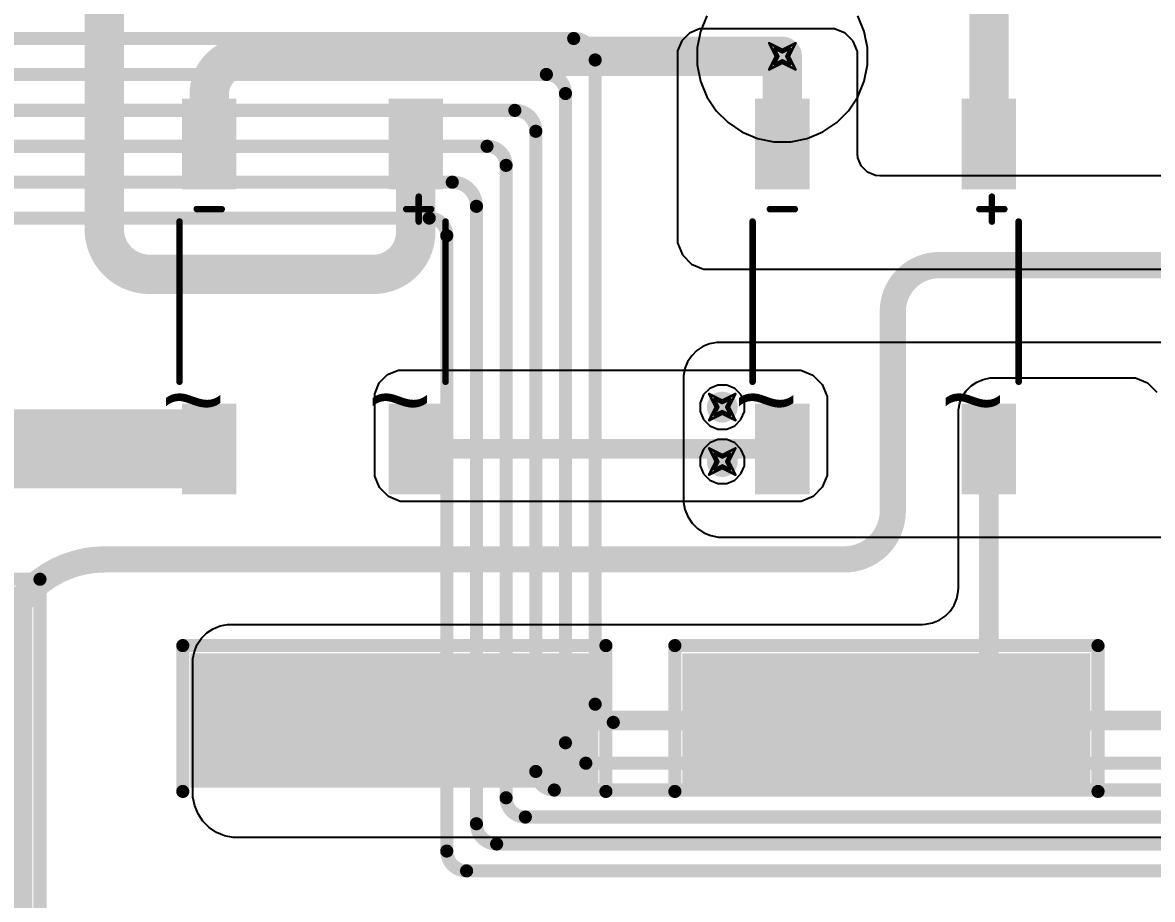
# Model space of a CAD drawing. Header units: inches. Extents: x -2 to 5376, y -4 to 5426.
# Drawn here: x 21.5 to 43.38, y 25.83 to 42.79 of the extents above; entities that cross this region are included whole.
import ezdxf

# ---------------------------------------------------------------- set-up
doc = ezdxf.new("R2010")
doc.units = ezdxf.units.IN
for name, color, linetype in [('Bottom Layer', 5, 'Continuous'), ('Drill Drawing', 1, 'Continuous'), ('Layer 1', 16, 'Continuous'), ('Layer 2', 76, 'Continuous'), ('Multi-Layer', 9, 'Continuous'), ('Top Layer', 1, 'Continuous'), ('Top Overlay', 2, 'Continuous'), ('Top Paste', 8, 'Continuous'), ('Top Solder', 216, 'Continuous'), ('Via Holes', 16, 'Continuous')]:
    doc.layers.add(name, color=color, linetype=linetype)
doc.styles.add('Arial', font='', dxfattribs={"height": 0.2})
doc.styles.get('Arial').set_extended_font_data('Arial')

# ---------------------------------------------------------------- blocks, each defined once
blk = doc.blocks.new('R___2030_58')
at = {"layer": 'Top Layer'}
for points in [[(-4.25, -3.9), (-4.25, 3.9), (-1.75, 3.9), (-1.75, -3.9)], [(1.75, -3.9), (1.75, 3.9), (4.25, 3.9), (4.25, -3.9)]]:
    blk.add_hatch(color=1, dxfattribs=at).paths.add_polyline_path(points)
at = {"layer": 'Top Paste'}
for points in [[(-4.25, -3.9), (-4.25, 3.9), (-1.75, 3.9), (-1.75, -3.9)], [(1.75, -3.9), (1.75, 3.9), (4.25, 3.9), (4.25, -3.9)]]:
    blk.add_hatch(color=8, dxfattribs=at).paths.add_polyline_path(points)
at = {"layer": 'Top Solder'}
for points in [[(-4.301, -3.951), (-4.301, 3.951), (-1.699, 3.951), (-1.699, -3.951)], [(1.699, -3.951), (1.699, 3.951), (4.301, 3.951), (4.301, -3.951)]]:
    blk.add_hatch(color=216, dxfattribs=at).paths.add_polyline_path(points)
at = {"layer": 'Top Overlay', "const_width": 0.254}
for points in [[(-4.448, 4.097), (-4.448, -4.097)], [(-4.448, 4.097), (-1.626, 4.097)], [(1.626, 4.097), (4.448, 4.097)], [(4.448, 4.097), (4.448, -4.097)], [(-4.448, -4.097), (-1.626, -4.097)], [(1.626, -4.097), (4.448, -4.097)]]:
    blk.add_lwpolyline(points, dxfattribs=at)
at = {"layer": 'Top Overlay', "const_width": 0.127}
for points in [[(-4.511, 4.097, 1), (-4.384, 4.097, 1)], [(-4.511, 4.097, 1), (-4.384, 4.097, 1)], [(-1.689, 4.097, 1), (-1.562, 4.097, 1)], [(1.562, 4.097, 1), (1.689, 4.097, 1)], [(4.384, 4.097, 1), (4.511, 4.097, 1)], [(4.384, 4.097, 1), (4.511, 4.097, 1)], [(-4.511, -4.097, 1), (-4.384, -4.097, 1)], [(-4.511, -4.097, 1), (-4.384, -4.097, 1)], [(-1.689, -4.097, 1), (-1.562, -4.097, 1)], [(1.562, -4.097, 1), (1.689, -4.097, 1)], [(4.384, -4.097, 1), (4.511, -4.097, 1)], [(4.384, -4.097, 1), (4.511, -4.097, 1)]]:
    blk.add_lwpolyline(points, format="xyb", close=True, dxfattribs=at)
blk = doc.blocks.new('R___2030_60')
at = {"layer": 'Top Layer'}
for points in [[(-4.25, -3.9), (-4.25, 3.9), (-1.75, 3.9), (-1.75, -3.9)], [(1.75, -3.9), (1.75, 3.9), (4.25, 3.9), (4.25, -3.9)]]:
    blk.add_hatch(color=1, dxfattribs=at).paths.add_polyline_path(points)
at = {"layer": 'Top Paste'}
for points in [[(-4.25, -3.9), (-4.25, 3.9), (-1.75, 3.9), (-1.75, -3.9)], [(1.75, -3.9), (1.75, 3.9), (4.25, 3.9), (4.25, -3.9)]]:
    blk.add_hatch(color=8, dxfattribs=at).paths.add_polyline_path(points)
at = {"layer": 'Top Solder'}
for points in [[(-4.301, -3.951), (-4.301, 3.951), (-1.699, 3.951), (-1.699, -3.951)], [(1.699, -3.951), (1.699, 3.951), (4.301, 3.951), (4.301, -3.951)]]:
    blk.add_hatch(color=216, dxfattribs=at).paths.add_polyline_path(points)
at = {"layer": 'Top Overlay', "const_width": 0.254}
for points in [[(-4.448, 4.097), (-4.448, -4.097)], [(-4.448, 4.097), (-1.626, 4.097)], [(1.626, 4.097), (4.448, 4.097)], [(4.448, 4.097), (4.448, -4.097)], [(-4.448, -4.097), (-1.626, -4.097)], [(1.626, -4.097), (4.448, -4.097)]]:
    blk.add_lwpolyline(points, dxfattribs=at)
at = {"layer": 'Top Overlay', "const_width": 0.127}
for points in [[(-4.511, 4.097, 1), (-4.384, 4.097, 1)], [(-4.511, 4.097, 1), (-4.384, 4.097, 1)], [(-1.689, 4.097, 1), (-1.562, 4.097, 1)], [(1.562, 4.097, 1), (1.689, 4.097, 1)], [(4.384, 4.097, 1), (4.511, 4.097, 1)], [(4.384, 4.097, 1), (4.511, 4.097, 1)], [(-4.511, -4.097, 1), (-4.384, -4.097, 1)], [(-4.511, -4.097, 1), (-4.384, -4.097, 1)], [(-1.689, -4.097, 1), (-1.562, -4.097, 1)], [(1.562, -4.097, 1), (1.689, -4.097, 1)], [(4.384, -4.097, 1), (4.511, -4.097, 1)], [(4.384, -4.097, 1), (4.511, -4.097, 1)]]:
    blk.add_lwpolyline(points, format="xyb", close=True, dxfattribs=at)
blk = doc.blocks.new('R___2030_74')
at = {"layer": 'Top Layer'}
for points in [[(-4.25, -3.9), (-4.25, 3.9), (-1.75, 3.9), (-1.75, -3.9)], [(1.75, -3.9), (1.75, 3.9), (4.25, 3.9), (4.25, -3.9)]]:
    blk.add_hatch(color=1, dxfattribs=at).paths.add_polyline_path(points)
at = {"layer": 'Top Paste'}
for points in [[(-4.25, -3.9), (-4.25, 3.9), (-1.75, 3.9), (-1.75, -3.9)], [(1.75, -3.9), (1.75, 3.9), (4.25, 3.9), (4.25, -3.9)]]:
    blk.add_hatch(color=8, dxfattribs=at).paths.add_polyline_path(points)
at = {"layer": 'Top Solder'}
for points in [[(-4.301, -3.951), (-4.301, 3.951), (-1.699, 3.951), (-1.699, -3.951)], [(1.699, -3.951), (1.699, 3.951), (4.301, 3.951), (4.301, -3.951)]]:
    blk.add_hatch(color=216, dxfattribs=at).paths.add_polyline_path(points)
at = {"layer": 'Top Overlay', "const_width": 0.254}
for points in [[(-4.448, 4.097), (-4.448, -4.097)], [(-1.626, 4.097), (-4.448, 4.097)], [(4.448, 4.097), (1.626, 4.097)], [(4.448, 4.097), (4.448, -4.097)], [(-1.626, -4.097), (-4.448, -4.097)], [(4.448, -4.097), (1.626, -4.097)]]:
    blk.add_lwpolyline(points, dxfattribs=at)
at = {"layer": 'Top Overlay', "const_width": 0.127}
for points in [[(-4.511, 4.097, 1), (-4.384, 4.097, 1)], [(-4.511, 4.097, 1), (-4.384, 4.097, 1)], [(-1.689, 4.097, 1), (-1.562, 4.097, 1)], [(1.562, 4.097, 1), (1.689, 4.097, 1)], [(4.384, 4.097, 1), (4.511, 4.097, 1)], [(4.384, 4.097, 1), (4.511, 4.097, 1)], [(-4.511, -4.097, 1), (-4.384, -4.097, 1)], [(-4.511, -4.097, 1), (-4.384, -4.097, 1)], [(-1.689, -4.097, 1), (-1.562, -4.097, 1)], [(1.562, -4.097, 1), (1.689, -4.097, 1)], [(4.384, -4.097, 1), (4.511, -4.097, 1)], [(4.384, -4.097, 1), (4.511, -4.097, 1)]]:
    blk.add_lwpolyline(points, format="xyb", close=True, dxfattribs=at)
blk = doc.blocks.new('TSSOP_4_5_0_4_4__123')
at = {"layer": 'Top Layer'}
for points in [[(-1.575, 2.175), (-2.425, 2.175), (-2.425, 3.725), (-1.575, 3.725)], [(2.425, 2.175), (1.575, 2.175), (1.575, 3.725), (2.425, 3.725)], [(-1.575, -3.725), (-2.425, -3.725), (-2.425, -2.175), (-1.575, -2.175)], [(2.425, -3.725), (1.575, -3.725), (1.575, -2.175), (2.425, -2.175)]]:
    blk.add_hatch(color=1, dxfattribs=at).paths.add_polyline_path(points)
at = {"layer": 'Top Paste'}
for points in [[(-1.575, 2.175), (-2.425, 2.175), (-2.425, 3.725), (-1.575, 3.725)], [(2.425, 2.175), (1.575, 2.175), (1.575, 3.725), (2.425, 3.725)], [(-1.575, -3.725), (-2.425, -3.725), (-2.425, -2.175), (-1.575, -2.175)], [(2.425, -3.725), (1.575, -3.725), (1.575, -2.175), (2.425, -2.175)]]:
    blk.add_hatch(color=8, dxfattribs=at).paths.add_polyline_path(points)
at = {"layer": 'Top Solder'}
for points in [[(-1.473, 2.073), (-2.527, 2.073), (-2.527, 3.827), (-1.473, 3.827)], [(2.527, 2.073), (1.473, 2.073), (1.473, 3.827), (2.527, 3.827)], [(-1.473, -3.827), (-2.527, -3.827), (-2.527, -2.073), (-1.473, -2.073)], [(2.527, -3.827), (1.473, -3.827), (1.473, -2.073), (2.527, -2.073)]]:
    blk.add_hatch(color=216, dxfattribs=at).paths.add_polyline_path(points)
at = {"layer": 'Top Overlay', "const_width": 0.127}
for points in [[(-2.576, 1.651), (-2.576, -1.448)], [(2.576, 1.651), (2.576, -1.448)], [(-2.057, -1.448), (-2.057, -1.93)], [(-1.816, -1.689), (-2.299, -1.689)], [(2.241, -1.689), (1.759, -1.689)]]:
    blk.add_lwpolyline(points, dxfattribs=at)
at = {"layer": 'Top Overlay', "const_width": 0.0635}
for points in [[(-2.608, 1.651, 1), (-2.544, 1.651, 1)], [(2.544, 1.651, 1), (2.608, 1.651, 1)], [(-2.608, -1.448, 1), (-2.544, -1.448, 1)], [(-2.089, -1.448, 1), (-2.026, -1.448, 1)], [(2.544, -1.448, 1), (2.608, -1.448, 1)], [(-2.33, -1.689, 1), (-2.267, -1.689, 1)], [(-1.848, -1.689, 1), (-1.784, -1.689, 1)], [(1.727, -1.689, 1), (1.79, -1.689, 1)], [(2.21, -1.689, 1), (2.273, -1.689, 1)], [(-2.089, -1.93, 1), (-2.026, -1.93, 1)]]:
    blk.add_lwpolyline(points, format="xyb", close=True, dxfattribs=at)
at = {"layer": 'Top Overlay', "style": 'Arial'}
for p in [(-2.311, 1.279), (1.689, 1.279)]:
    blk.add_text('~', height=1.524, dxfattribs=at).set_placement(p)
blk = doc.blocks.new('TSSOP_4_5_0_4_4__124')
at = {"layer": 'Top Layer'}
for points in [[(-1.575, 2.175), (-2.425, 2.175), (-2.425, 3.725), (-1.575, 3.725)], [(2.425, 2.175), (1.575, 2.175), (1.575, 3.725), (2.425, 3.725)], [(-1.575, -3.725), (-2.425, -3.725), (-2.425, -2.175), (-1.575, -2.175)], [(2.425, -3.725), (1.575, -3.725), (1.575, -2.175), (2.425, -2.175)]]:
    blk.add_hatch(color=1, dxfattribs=at).paths.add_polyline_path(points)
at = {"layer": 'Top Paste'}
for points in [[(-1.575, 2.175), (-2.425, 2.175), (-2.425, 3.725), (-1.575, 3.725)], [(2.425, 2.175), (1.575, 2.175), (1.575, 3.725), (2.425, 3.725)], [(-1.575, -3.725), (-2.425, -3.725), (-2.425, -2.175), (-1.575, -2.175)], [(2.425, -3.725), (1.575, -3.725), (1.575, -2.175), (2.425, -2.175)]]:
    blk.add_hatch(color=8, dxfattribs=at).paths.add_polyline_path(points)
at = {"layer": 'Top Solder'}
for points in [[(-1.473, 2.073), (-2.527, 2.073), (-2.527, 3.827), (-1.473, 3.827)], [(2.527, 2.073), (1.473, 2.073), (1.473, 3.827), (2.527, 3.827)], [(-1.473, -3.827), (-2.527, -3.827), (-2.527, -2.073), (-1.473, -2.073)], [(2.527, -3.827), (1.473, -3.827), (1.473, -2.073), (2.527, -2.073)]]:
    blk.add_hatch(color=216, dxfattribs=at).paths.add_polyline_path(points)
at = {"layer": 'Top Overlay', "const_width": 0.127}
for points in [[(-2.576, 1.651), (-2.576, -1.448)], [(2.576, 1.651), (2.576, -1.448)], [(-2.057, -1.448), (-2.057, -1.93)], [(-1.816, -1.689), (-2.299, -1.689)], [(2.241, -1.689), (1.759, -1.689)]]:
    blk.add_lwpolyline(points, dxfattribs=at)
at = {"layer": 'Top Overlay', "const_width": 0.0635}
for points in [[(-2.608, 1.651, 1), (-2.544, 1.651, 1)], [(2.544, 1.651, 1), (2.608, 1.651, 1)], [(-2.608, -1.448, 1), (-2.544, -1.448, 1)], [(-2.089, -1.448, 1), (-2.026, -1.448, 1)], [(2.544, -1.448, 1), (2.608, -1.448, 1)], [(-2.33, -1.689, 1), (-2.267, -1.689, 1)], [(-1.848, -1.689, 1), (-1.784, -1.689, 1)], [(1.727, -1.689, 1), (1.79, -1.689, 1)], [(2.21, -1.689, 1), (2.273, -1.689, 1)], [(-2.089, -1.93, 1), (-2.026, -1.93, 1)]]:
    blk.add_lwpolyline(points, format="xyb", close=True, dxfattribs=at)
at = {"layer": 'Top Overlay', "style": 'Arial'}
for p in [(-2.311, 1.279), (1.689, 1.279)]:
    blk.add_text('~', height=1.524, dxfattribs=at).set_placement(p)

msp = doc.modelspace()

# ---------------------------------------------------------------- hatches: boundary and pattern name
at = {"layer": 'Bottom Layer'}
h = msp.add_hatch(color=5, dxfattribs=at)
edge = h.paths.add_edge_path()
edge.add_arc((36.215, 42.139), 0.3, 0, 360)
h = msp.add_hatch(color=5, dxfattribs=at)
edge = h.paths.add_edge_path()
edge.add_arc((35.052, 35.352), 0.3, 0, 360)
h = msp.add_hatch(color=5, dxfattribs=at)
edge = h.paths.add_edge_path()
edge.add_arc((35.052, 34.299), 0.3, 0, 360)
at = {"layer": 'Layer 1'}
h = msp.add_hatch(color=16, dxfattribs=at)
edge = h.paths.add_edge_path()
edge.add_arc((36.215, 42.139), 0.3, 0, 360)
h = msp.add_hatch(color=16, dxfattribs=at)
edge = h.paths.add_edge_path()
edge.add_arc((35.052, 35.352), 0.3, 0, 360)
h = msp.add_hatch(color=16, dxfattribs=at)
edge = h.paths.add_edge_path()
edge.add_arc((35.052, 34.299), 0.3, 0, 360)
at = {"layer": 'Layer 2'}
h = msp.add_hatch(color=76, dxfattribs=at)
edge = h.paths.add_edge_path()
edge.add_arc((36.215, 42.139), 0.3, 0, 360)
h = msp.add_hatch(color=76, dxfattribs=at)
edge = h.paths.add_edge_path()
edge.add_arc((35.052, 35.352), 0.3, 0, 360)
h = msp.add_hatch(color=76, dxfattribs=at)
edge = h.paths.add_edge_path()
edge.add_arc((35.052, 34.299), 0.3, 0, 360)
at = {"layer": 'Top Layer'}
h = msp.add_hatch(color=1, dxfattribs=at)
edge = h.paths.add_edge_path()
edge.add_arc((36.215, 42.139), 0.3, 0, 360)
h = msp.add_hatch(color=1, dxfattribs=at)
edge = h.paths.add_edge_path()
edge.add_arc((35.052, 35.352), 0.3, 0, 360)
h = msp.add_hatch(color=1, dxfattribs=at)
edge = h.paths.add_edge_path()
edge.add_arc((35.052, 34.299), 0.3, 0, 360)
at = {"layer": 'Via Holes'}
h = msp.add_hatch(color=7, dxfattribs=at)
edge = h.paths.add_edge_path()
edge.add_arc((36.215, 42.139), 0.15, 0, 360)
h = msp.add_hatch(color=7, dxfattribs=at)
edge = h.paths.add_edge_path()
edge.add_arc((35.052, 35.352), 0.15, 0, 360)
h = msp.add_hatch(color=7, dxfattribs=at)
edge = h.paths.add_edge_path()
edge.add_arc((35.052, 34.299), 0.15, 0, 360)

# ---------------------------------------------------------------- linework, layer by layer
at = {"layer": 'Bottom Layer'}
for p, q in [((34.612, 42.672), (34.416, 42.591)), ((34.718, 42.672), (34.612, 42.672)), ((36.313, 42.672), (34.718, 42.672)), ((37.116, 42.672), (36.313, 42.672)), ((37.226, 42.672), (37.116, 42.672)), ((37.116, 42.672), (37.116, 42.672)), ((37.429, 42.588), (37.226, 42.672)), ((34.416, 42.591), (34.266, 42.441)), ((37.584, 42.433), (37.429, 42.588)), ((34.266, 42.441), (34.185, 42.245)), ((34.185, 42.245), (34.185, 42.139)), ((37.668, 42.23), (37.584, 42.433)), ((37.668, 42.12), (37.668, 42.23)), ((34.185, 42.139), (34.185, 42.139)), ((34.185, 42.139), (34.185, 38.653)), ((37.668, 40.261), (37.668, 42.12)), ((37.677, 40.176), (37.668, 40.261)), ((37.668, 40.261), (37.668, 40.261)), ((37.741, 40.02), (37.677, 40.176)), ((37.861, 39.9), (37.741, 40.02)), ((38.017, 39.836), (37.861, 39.9)), ((38.102, 39.827), (38.017, 39.836)), ((49.364, 39.827), (38.102, 39.827)), ((34.185, 38.653), (34.185, 38.528)), ((34.185, 38.528), (34.28, 38.296)), ((34.28, 38.296), (34.457, 38.12)), ((34.457, 38.12), (34.688, 38.024)), ((34.688, 38.024), (34.813, 38.024)), ((34.813, 38.024), (34.813, 38.024)), ((34.813, 38.024), (67.964, 38.024)), ((34.806, 36.577), (34.676, 36.523)), ((34.945, 36.604), (34.806, 36.577)), ((35.015, 36.604), (34.945, 36.604)), ((38.159, 36.604), (35.015, 36.604)), ((53.253, 36.604), (38.159, 36.604)), ((34.46, 36.345), (34.381, 36.228)), ((34.559, 36.445), (34.46, 36.345)), ((34.676, 36.523), (34.559, 36.445)), ((34.381, 36.228), (34.327, 36.098)), ((34.327, 36.098), (34.3, 35.96)), ((34.3, 35.96), (34.3, 35.889)), ((34.3, 35.889), (34.3, 35.889)), ((34.3, 35.889), (34.3, 33.589)), ((34.3, 33.589), (34.3, 33.515)), ((34.3, 33.515), (34.329, 33.369)), ((34.329, 33.369), (34.386, 33.233)), ((34.386, 33.233), (34.468, 33.109)), ((34.468, 33.109), (34.573, 33.005)), ((34.573, 33.005), (34.696, 32.922)), ((34.696, 32.922), (34.833, 32.866)), ((34.833, 32.866), (34.978, 32.837)), ((34.978, 32.837), (35.052, 32.837)), ((35.052, 32.837), (38.584, 32.837)), ((35.052, 32.837), (35.052, 32.837)), ((38.584, 32.837), (53.468, 32.837))]:
    msp.add_line(p, q, dxfattribs=at)
at = {"layer": 'Bottom Layer', "const_width": 0.254}
for points in [[(4.909, 42.485), (32.174, 42.485)], [(32.59, 29.604), (32.59, 42.069)], [(6.301, 41.789), (31.646, 41.789)], [(32.015, 28.857), (32.015, 41.42)], [(6.892, 41.094), (31.035, 41.094)], [(31.441, 28.302), (31.441, 40.689)], [(9.398, 40.399), (30.496, 40.399)], [(30.866, 27.793), (30.866, 40.03)], [(14.474, 39.704), (29.824, 39.704)], [(30.291, 27.291), (30.291, 39.237)], [(18.021, 39.009), (29.377, 39.009)], [(29.717, 26.762), (29.717, 38.67)], [(32.942, 29.252), (80.401, 29.252)], [(32.41, 28.462), (81.429, 28.462)], [(31.8, 27.943), (82.116, 27.943)], [(31.238, 27.42), (82.955, 27.42)], [(30.683, 26.899), (83.713, 26.899)], [(30.101, 26.378), (84.506, 26.378)]]:
    msp.add_lwpolyline(points, dxfattribs=at)
at = {"layer": 'Bottom Layer', "const_width": 0.127}
for points in [[(32.111, 42.485, 1), (32.238, 42.485, 1)], [(32.111, 42.485, 1), (32.238, 42.485, 1)], [(32.527, 42.069, 1), (32.654, 42.069, 1)], [(32.527, 42.069, 1), (32.654, 42.069, 1)], [(31.582, 41.789, 1), (31.709, 41.789, 1)], [(31.582, 41.789, 1), (31.709, 41.789, 1)], [(31.952, 41.42, 1), (32.079, 41.42, 1)], [(31.952, 41.42, 1), (32.079, 41.42, 1)], [(30.972, 41.094, 1), (31.099, 41.094, 1)], [(30.972, 41.094, 1), (31.099, 41.094, 1)], [(31.377, 40.689, 1), (31.504, 40.689, 1)], [(31.377, 40.689, 1), (31.504, 40.689, 1)], [(30.433, 40.399, 1), (30.56, 40.399, 1)], [(30.433, 40.399, 1), (30.56, 40.399, 1)], [(30.802, 40.03, 1), (30.929, 40.03, 1)], [(30.802, 40.03, 1), (30.929, 40.03, 1)], [(29.76, 39.704, 1), (29.887, 39.704, 1)], [(29.76, 39.704, 1), (29.887, 39.704, 1)], [(30.228, 39.237, 1), (30.355, 39.237, 1)], [(30.228, 39.237, 1), (30.355, 39.237, 1)], [(29.314, 39.009, 1), (29.441, 39.009, 1)], [(29.314, 39.009, 1), (29.441, 39.009, 1)], [(29.653, 38.67, 1), (29.78, 38.67, 1)], [(29.653, 38.67, 1), (29.78, 38.67, 1)], [(32.527, 29.604, 1), (32.654, 29.604, 1)], [(32.527, 29.604, 1), (32.654, 29.604, 1)], [(32.878, 29.252, 1), (33.005, 29.252, 1)], [(32.878, 29.252, 1), (33.005, 29.252, 1)], [(31.952, 28.857, 1), (32.079, 28.857, 1)], [(31.952, 28.857, 1), (32.079, 28.857, 1)], [(32.346, 28.462, 1), (32.473, 28.462, 1)], [(32.346, 28.462, 1), (32.473, 28.462, 1)], [(31.377, 28.302, 1), (31.504, 28.302, 1)], [(31.377, 28.302, 1), (31.504, 28.302, 1)], [(31.736, 27.943, 1), (31.863, 27.943, 1)], [(31.736, 27.943, 1), (31.863, 27.943, 1)], [(30.802, 27.793, 1), (30.929, 27.793, 1)], [(30.802, 27.793, 1), (30.929, 27.793, 1)], [(30.228, 27.291, 1), (30.355, 27.291, 1)], [(30.228, 27.291, 1), (30.355, 27.291, 1)], [(31.175, 27.42, 1), (31.302, 27.42, 1)], [(31.175, 27.42, 1), (31.302, 27.42, 1)], [(30.619, 26.899, 1), (30.746, 26.899, 1)], [(30.619, 26.899, 1), (30.746, 26.899, 1)], [(29.653, 26.762, 1), (29.78, 26.762, 1)], [(29.653, 26.762, 1), (29.78, 26.762, 1)], [(30.037, 26.378, 1), (30.164, 26.378, 1)], [(30.037, 26.378, 1), (30.164, 26.378, 1)]]:
    msp.add_lwpolyline(points, format="xyb", close=True, dxfattribs=at)
at = {"layer": 'Bottom Layer', "const_width": 0.254}
for points in [[(32.174, 42.485, -0.414214), (32.59, 42.069)], [(31.646, 41.789, -0.414214), (32.015, 41.42)], [(31.035, 41.094, -0.414214), (31.441, 40.689)], [(30.496, 40.399, -0.414214), (30.866, 40.03)], [(29.824, 39.704, -0.414214), (30.291, 39.237)], [(29.377, 39.009, -0.414214), (29.717, 38.67)], [(32.942, 29.252, -0.414214), (32.59, 29.604)], [(32.41, 28.462, -0.414214), (32.015, 28.857)], [(31.8, 27.943, -0.414214), (31.441, 28.302)], [(31.238, 27.42, -0.414214), (30.866, 27.793)], [(30.683, 26.899, -0.414214), (30.291, 27.291)], [(30.101, 26.378, -0.414214), (29.717, 26.762)]]:
    msp.add_lwpolyline(points, format="xyb", dxfattribs=at)
at = {"layer": 'Drill Drawing', "const_width": 0.0508}
for points in [[(35.961, 42.393), (36.215, 42.266)], [(35.961, 42.393), (36.088, 42.139)], [(36.063, 42.291), (36.215, 42.215)], [(36.063, 42.291), (36.139, 42.139)], [(36.215, 42.266), (36.469, 42.393)], [(36.215, 42.215), (36.367, 42.291)], [(36.291, 42.139), (36.367, 42.291)], [(36.342, 42.139), (36.469, 42.393)], [(35.961, 41.885), (36.088, 42.139)], [(35.961, 41.885), (36.215, 42.012)], [(36.063, 41.986), (36.139, 42.139)], [(36.063, 41.986), (36.215, 42.062)], [(36.215, 42.062), (36.367, 41.986)], [(36.215, 42.012), (36.469, 41.885)], [(36.291, 42.139), (36.367, 41.986)], [(36.342, 42.139), (36.469, 41.885)], [(34.798, 35.606), (35.052, 35.479)], [(34.798, 35.606), (34.925, 35.352)], [(34.9, 35.505), (35.052, 35.429)], [(34.9, 35.505), (34.976, 35.352)], [(35.052, 35.479), (35.306, 35.606)], [(35.052, 35.429), (35.204, 35.505)], [(35.128, 35.352), (35.204, 35.505)], [(35.179, 35.352), (35.306, 35.606)], [(34.798, 35.098), (34.925, 35.352)], [(34.798, 35.098), (35.052, 35.225)], [(34.9, 35.2), (34.976, 35.352)], [(34.9, 35.2), (35.052, 35.276)], [(35.052, 35.276), (35.204, 35.2)], [(35.052, 35.225), (35.306, 35.098)], [(35.128, 35.352), (35.204, 35.2)], [(35.179, 35.352), (35.306, 35.098)], [(34.798, 34.553), (35.052, 34.426)], [(34.798, 34.553), (34.925, 34.299)], [(35.052, 34.426), (35.306, 34.553)], [(35.179, 34.299), (35.306, 34.553)], [(34.9, 34.452), (35.052, 34.376)], [(34.9, 34.452), (34.976, 34.299)], [(35.052, 34.376), (35.204, 34.452)], [(35.128, 34.299), (35.204, 34.452)], [(34.798, 34.045), (34.925, 34.299)], [(34.798, 34.045), (35.052, 34.172)], [(34.9, 34.147), (34.976, 34.299)], [(34.9, 34.147), (35.052, 34.223)], [(35.052, 34.223), (35.204, 34.147)], [(35.052, 34.172), (35.306, 34.045)], [(35.128, 34.299), (35.204, 34.147)], [(35.179, 34.299), (35.306, 34.045)]]:
    msp.add_lwpolyline(points, dxfattribs=at)
at = {"layer": 'Drill Drawing', "const_width": 0.0254}
for points in [[(35.948, 42.393, 1), (35.974, 42.393, 1)], [(35.948, 42.393, 1), (35.974, 42.393, 1)], [(36.05, 42.291, 1), (36.075, 42.291, 1)], [(36.05, 42.291, 1), (36.075, 42.291, 1)], [(36.202, 42.266, 1), (36.228, 42.266, 1)], [(36.202, 42.266, 1), (36.228, 42.266, 1)], [(36.202, 42.215, 1), (36.228, 42.215, 1)], [(36.202, 42.215, 1), (36.228, 42.215, 1)], [(36.355, 42.291, 1), (36.38, 42.291, 1)], [(36.355, 42.291, 1), (36.38, 42.291, 1)], [(36.456, 42.393, 1), (36.482, 42.393, 1)], [(36.456, 42.393, 1), (36.482, 42.393, 1)], [(36.05, 41.986, 1), (36.075, 41.986, 1)], [(36.05, 41.986, 1), (36.075, 41.986, 1)], [(36.075, 42.139, 1), (36.101, 42.139, 1)], [(36.075, 42.139, 1), (36.101, 42.139, 1)], [(36.126, 42.139, 1), (36.151, 42.139, 1)], [(36.126, 42.139, 1), (36.151, 42.139, 1)], [(36.202, 42.062, 1), (36.228, 42.062, 1)], [(36.202, 42.062, 1), (36.228, 42.062, 1)], [(36.202, 42.012, 1), (36.228, 42.012, 1)], [(36.202, 42.012, 1), (36.228, 42.012, 1)], [(36.278, 42.139, 1), (36.304, 42.139, 1)], [(36.278, 42.139, 1), (36.304, 42.139, 1)], [(36.329, 42.139, 1), (36.355, 42.139, 1)], [(36.329, 42.139, 1), (36.355, 42.139, 1)], [(36.355, 41.986, 1), (36.38, 41.986, 1)], [(36.355, 41.986, 1), (36.38, 41.986, 1)], [(35.948, 41.885, 1), (35.974, 41.885, 1)], [(35.948, 41.885, 1), (35.974, 41.885, 1)], [(36.456, 41.885, 1), (36.482, 41.885, 1)], [(36.456, 41.885, 1), (36.482, 41.885, 1)], [(34.785, 35.606, 1), (34.811, 35.606, 1)], [(34.785, 35.606, 1), (34.811, 35.606, 1)], [(34.887, 35.505, 1), (34.912, 35.505, 1)], [(34.887, 35.505, 1), (34.912, 35.505, 1)], [(35.039, 35.479, 1), (35.065, 35.479, 1)], [(35.039, 35.479, 1), (35.065, 35.479, 1)], [(35.039, 35.429, 1), (35.065, 35.429, 1)], [(35.039, 35.429, 1), (35.065, 35.429, 1)], [(35.192, 35.505, 1), (35.217, 35.505, 1)], [(35.192, 35.505, 1), (35.217, 35.505, 1)], [(35.293, 35.606, 1), (35.319, 35.606, 1)], [(35.293, 35.606, 1), (35.319, 35.606, 1)], [(34.887, 35.2, 1), (34.912, 35.2, 1)], [(34.887, 35.2, 1), (34.912, 35.2, 1)], [(34.912, 35.352, 1), (34.938, 35.352, 1)], [(34.912, 35.352, 1), (34.938, 35.352, 1)], [(34.963, 35.352, 1), (34.988, 35.352, 1)], [(34.963, 35.352, 1), (34.988, 35.352, 1)], [(35.039, 35.276, 1), (35.065, 35.276, 1)], [(35.039, 35.276, 1), (35.065, 35.276, 1)], [(35.039, 35.225, 1), (35.065, 35.225, 1)], [(35.039, 35.225, 1), (35.065, 35.225, 1)], [(35.115, 35.352, 1), (35.141, 35.352, 1)], [(35.115, 35.352, 1), (35.141, 35.352, 1)], [(35.166, 35.352, 1), (35.192, 35.352, 1)], [(35.166, 35.352, 1), (35.192, 35.352, 1)], [(35.192, 35.2, 1), (35.217, 35.2, 1)], [(35.192, 35.2, 1), (35.217, 35.2, 1)], [(34.785, 35.098, 1), (34.811, 35.098, 1)], [(34.785, 35.098, 1), (34.811, 35.098, 1)], [(35.293, 35.098, 1), (35.319, 35.098, 1)], [(35.293, 35.098, 1), (35.319, 35.098, 1)], [(34.785, 34.553, 1), (34.811, 34.553, 1)], [(34.785, 34.553, 1), (34.811, 34.553, 1)], [(35.293, 34.553, 1), (35.319, 34.553, 1)], [(35.293, 34.553, 1), (35.319, 34.553, 1)], [(34.887, 34.452, 1), (34.912, 34.452, 1)], [(34.887, 34.452, 1), (34.912, 34.452, 1)], [(35.039, 34.426, 1), (35.065, 34.426, 1)], [(35.039, 34.426, 1), (35.065, 34.426, 1)], [(35.039, 34.376, 1), (35.065, 34.376, 1)], [(35.039, 34.376, 1), (35.065, 34.376, 1)], [(35.192, 34.452, 1), (35.217, 34.452, 1)], [(35.192, 34.452, 1), (35.217, 34.452, 1)], [(34.887, 34.147, 1), (34.912, 34.147, 1)], [(34.887, 34.147, 1), (34.912, 34.147, 1)], [(34.912, 34.299, 1), (34.938, 34.299, 1)], [(34.912, 34.299, 1), (34.938, 34.299, 1)], [(34.963, 34.299, 1), (34.988, 34.299, 1)], [(34.963, 34.299, 1), (34.988, 34.299, 1)], [(35.039, 34.223, 1), (35.065, 34.223, 1)], [(35.039, 34.223, 1), (35.065, 34.223, 1)], [(35.039, 34.172, 1), (35.065, 34.172, 1)], [(35.039, 34.172, 1), (35.065, 34.172, 1)], [(35.115, 34.299, 1), (35.141, 34.299, 1)], [(35.115, 34.299, 1), (35.141, 34.299, 1)], [(35.166, 34.299, 1), (35.192, 34.299, 1)], [(35.166, 34.299, 1), (35.192, 34.299, 1)], [(35.192, 34.147, 1), (35.217, 34.147, 1)], [(35.192, 34.147, 1), (35.217, 34.147, 1)], [(34.785, 34.045, 1), (34.811, 34.045, 1)], [(34.785, 34.045, 1), (34.811, 34.045, 1)], [(35.293, 34.045, 1), (35.319, 34.045, 1)], [(35.293, 34.045, 1), (35.319, 34.045, 1)]]:
    msp.add_lwpolyline(points, format="xyb", close=True, dxfattribs=at)
at = {"layer": 'Layer 1'}
for p, q in [((34.753, 42.92), (34.628, 42.62)), ((37.802, 42.62), (37.677, 42.92)), ((34.628, 42.62), (34.565, 42.301)), ((37.865, 42.301), (37.802, 42.62)), ((34.565, 42.301), (34.565, 41.976)), ((37.865, 41.976), (37.865, 42.301)), ((34.565, 41.976), (34.628, 41.657)), ((37.802, 41.657), (37.865, 41.976)), ((34.628, 41.657), (34.753, 41.357)), ((37.677, 41.357), (37.802, 41.657)), ((34.753, 41.357), (34.933, 41.087)), ((37.497, 41.087), (37.677, 41.357)), ((34.933, 41.087), (35.163, 40.857)), ((37.267, 40.857), (37.497, 41.087)), ((35.163, 40.857), (35.433, 40.676)), ((36.997, 40.676), (37.267, 40.857)), ((35.433, 40.676), (35.734, 40.552)), ((35.734, 40.552), (36.052, 40.488)), ((36.052, 40.488), (36.378, 40.488)), ((36.378, 40.488), (36.696, 40.552)), ((36.696, 40.552), (36.997, 40.676)), ((34.81, 35.714), (34.69, 35.594)), ((34.967, 35.779), (34.81, 35.714)), ((35.137, 35.779), (34.967, 35.779)), ((35.294, 35.714), (35.137, 35.779)), ((35.414, 35.594), (35.294, 35.714)), ((34.69, 35.594), (34.625, 35.437)), ((35.479, 35.437), (35.414, 35.594)), ((34.625, 35.437), (34.625, 35.267)), ((34.625, 35.267), (34.69, 35.111)), ((35.414, 35.111), (35.479, 35.267)), ((35.479, 35.267), (35.479, 35.437)), ((34.69, 35.111), (34.81, 34.99)), ((35.294, 34.99), (35.414, 35.111)), ((34.81, 34.99), (34.967, 34.925)), ((34.967, 34.925), (35.137, 34.925)), ((35.137, 34.925), (35.294, 34.99)), ((34.81, 34.661), (34.69, 34.541)), ((34.967, 34.726), (34.81, 34.661)), ((35.137, 34.726), (34.967, 34.726)), ((35.294, 34.661), (35.137, 34.726)), ((35.414, 34.541), (35.294, 34.661)), ((34.69, 34.541), (34.625, 34.384)), ((34.625, 34.384), (34.625, 34.215)), ((35.479, 34.384), (35.414, 34.541)), ((35.479, 34.215), (35.479, 34.384)), ((34.625, 34.215), (34.69, 34.058)), ((35.414, 34.058), (35.479, 34.215)), ((34.69, 34.058), (34.81, 33.937)), ((34.81, 33.937), (34.967, 33.872)), ((35.137, 33.872), (35.294, 33.937)), ((35.294, 33.937), (35.414, 34.058)), ((34.967, 33.872), (35.137, 33.872))]:
    msp.add_line(p, q, dxfattribs=at)
at = {"layer": 'Layer 2'}
for p, q in [((34.753, 42.92), (34.628, 42.62)), ((37.802, 42.62), (37.677, 42.92)), ((34.628, 42.62), (34.565, 42.301)), ((37.865, 42.301), (37.802, 42.62)), ((34.565, 42.301), (34.565, 41.976)), ((37.865, 41.976), (37.865, 42.301)), ((34.565, 41.976), (34.628, 41.657)), ((37.802, 41.657), (37.865, 41.976)), ((34.628, 41.657), (34.753, 41.357)), ((37.677, 41.357), (37.802, 41.657)), ((34.753, 41.357), (34.933, 41.087)), ((37.497, 41.087), (37.677, 41.357)), ((34.933, 41.087), (35.163, 40.857)), ((37.267, 40.857), (37.497, 41.087)), ((35.163, 40.857), (35.433, 40.676)), ((36.997, 40.676), (37.267, 40.857)), ((35.433, 40.676), (35.734, 40.552)), ((35.734, 40.552), (36.052, 40.488)), ((36.052, 40.488), (36.378, 40.488)), ((36.378, 40.488), (36.696, 40.552)), ((36.696, 40.552), (36.997, 40.676)), ((34.81, 35.714), (34.69, 35.594)), ((34.967, 35.779), (34.81, 35.714)), ((35.137, 35.779), (34.967, 35.779)), ((35.294, 35.714), (35.137, 35.779)), ((35.414, 35.594), (35.294, 35.714)), ((34.69, 35.594), (34.625, 35.437)), ((35.479, 35.437), (35.414, 35.594)), ((34.625, 35.437), (34.625, 35.267)), ((34.625, 35.267), (34.69, 35.111)), ((35.414, 35.111), (35.479, 35.267)), ((35.479, 35.267), (35.479, 35.437)), ((34.69, 35.111), (34.81, 34.99)), ((35.294, 34.99), (35.414, 35.111)), ((34.81, 34.99), (34.967, 34.925)), ((34.967, 34.925), (35.137, 34.925)), ((35.137, 34.925), (35.294, 34.99)), ((34.81, 34.661), (34.69, 34.541)), ((34.967, 34.726), (34.81, 34.661)), ((35.137, 34.726), (34.967, 34.726)), ((35.294, 34.661), (35.137, 34.726)), ((35.414, 34.541), (35.294, 34.661)), ((34.69, 34.541), (34.625, 34.384)), ((34.625, 34.384), (34.625, 34.215)), ((35.479, 34.384), (35.414, 34.541)), ((35.479, 34.215), (35.479, 34.384)), ((34.625, 34.215), (34.69, 34.058)), ((35.414, 34.058), (35.479, 34.215)), ((34.69, 34.058), (34.81, 33.937)), ((34.81, 33.937), (34.967, 33.872)), ((35.137, 33.872), (35.294, 33.937)), ((35.294, 33.937), (35.414, 34.058)), ((34.967, 33.872), (35.137, 33.872))]:
    msp.add_line(p, q, dxfattribs=at)
at = {"layer": 'Multi-Layer'}
for p, q in [((34.753, 42.92), (34.628, 42.62)), ((37.802, 42.62), (37.677, 42.92)), ((34.628, 42.62), (34.565, 42.301)), ((37.865, 42.301), (37.802, 42.62)), ((34.565, 42.301), (34.565, 42.139)), ((37.865, 42.139), (37.865, 42.301)), ((34.565, 42.139), (34.565, 42.139)), ((34.565, 42.139), (34.565, 41.976)), ((37.865, 41.976), (37.865, 42.139)), ((34.565, 41.976), (34.628, 41.657)), ((37.802, 41.657), (37.865, 41.976)), ((34.628, 41.657), (34.753, 41.357)), ((37.677, 41.357), (37.802, 41.657)), ((34.753, 41.357), (34.933, 41.087)), ((37.497, 41.087), (37.677, 41.357)), ((34.933, 41.087), (35.163, 40.857)), ((37.267, 40.857), (37.497, 41.087)), ((35.163, 40.857), (35.433, 40.676)), ((36.997, 40.676), (37.267, 40.857)), ((35.433, 40.676), (35.734, 40.552)), ((35.734, 40.552), (36.052, 40.488)), ((36.052, 40.488), (36.215, 40.488)), ((36.215, 40.488), (36.378, 40.488)), ((36.378, 40.488), (36.696, 40.552)), ((36.696, 40.552), (36.997, 40.676))]:
    msp.add_line(p, q, dxfattribs=at)
at = {"layer": 'Top Layer'}
for p, q in [((28.408, 35.819), (28.57, 35.981)), ((28.57, 35.981), (28.781, 36.068)), ((28.781, 36.068), (28.895, 36.068)), ((28.895, 36.068), (28.895, 36.068)), ((28.895, 36.068), (36.447, 36.068)), ((36.447, 36.068), (36.574, 36.068)), ((36.574, 36.068), (36.808, 35.971)), ((36.808, 35.971), (36.987, 35.792)), ((39.982, 35.838), (40.106, 35.889)), ((40.106, 35.889), (40.237, 35.916)), ((40.237, 35.916), (40.304, 35.916)), ((40.304, 35.916), (40.304, 35.916)), ((40.304, 35.916), (42.93, 35.916)), ((42.93, 35.916), (43.056, 35.916)), ((43.056, 35.916), (43.288, 35.82)), ((28.321, 35.608), (28.408, 35.819)), ((36.987, 35.792), (37.084, 35.558)), ((39.701, 35.558), (39.776, 35.669)), ((39.776, 35.669), (39.871, 35.764)), ((39.871, 35.764), (39.982, 35.838)), ((43.288, 35.82), (43.465, 35.642)), ((28.321, 35.494), (28.321, 35.608)), ((28.321, 34.14), (28.321, 35.494)), ((37.084, 35.558), (37.084, 35.431)), ((39.65, 35.434), (39.701, 35.558)), ((37.084, 35.431), (37.084, 35.431)), ((37.084, 35.431), (37.084, 34.157)), ((39.624, 35.302), (39.65, 35.434)), ((39.624, 35.235), (39.624, 35.302)), ((39.624, 31.852), (39.624, 35.235)), ((28.321, 34.019), (28.321, 34.14)), ((28.321, 34.14), (28.321, 34.14)), ((37.084, 34.157), (37.084, 34.032)), ((28.414, 33.794), (28.321, 34.019)), ((37.084, 34.032), (36.988, 33.8)), ((28.587, 33.621), (28.414, 33.794)), ((36.988, 33.8), (36.812, 33.624)), ((28.812, 33.528), (28.587, 33.621)), ((28.933, 33.528), (28.812, 33.528)), ((36.455, 33.528), (28.933, 33.528)), ((36.58, 33.528), (36.455, 33.528)), ((36.455, 33.528), (36.455, 33.528)), ((36.812, 33.624), (36.58, 33.528)), ((39.594, 31.647), (39.621, 31.783)), ((39.621, 31.783), (39.624, 31.852)), ((39.624, 31.852), (39.624, 31.852)), ((39.464, 31.405), (39.541, 31.52)), ((39.541, 31.52), (39.594, 31.647)), ((39.252, 31.231), (39.367, 31.307)), ((39.367, 31.307), (39.464, 31.405)), ((25.191, 31.063), (25.326, 31.119)), ((25.326, 31.119), (25.469, 31.147)), ((25.469, 31.147), (25.542, 31.147)), ((25.542, 31.147), (25.542, 31.147)), ((25.542, 31.147), (38.92, 31.147)), ((38.92, 31.147), (38.989, 31.151)), ((38.989, 31.151), (39.124, 31.178)), ((39.124, 31.178), (39.252, 31.231)), ((24.886, 30.757), (24.967, 30.879)), ((24.967, 30.879), (25.07, 30.982)), ((25.07, 30.982), (25.191, 31.063)), ((24.83, 30.623), (24.886, 30.757)), ((24.802, 30.48), (24.83, 30.623)), ((24.802, 30.407), (24.802, 30.48)), ((24.802, 27.888), (24.802, 30.407)), ((24.802, 27.803), (24.802, 27.888)), ((24.802, 27.888), (24.802, 27.888)), ((24.835, 27.636), (24.802, 27.803)), ((24.9, 27.479), (24.835, 27.636)), ((24.994, 27.338), (24.9, 27.479)), ((25.114, 27.218), (24.994, 27.338)), ((25.255, 27.124), (25.114, 27.218)), ((25.412, 27.059), (25.255, 27.124)), ((25.579, 27.026), (25.412, 27.059)), ((25.664, 27.026), (25.579, 27.026)), ((50.927, 27.026), (25.664, 27.026))]:
    msp.add_line(p, q, dxfattribs=at)
for points, const_width in [([(23.084, 38.797), (23.084, 46.685)], 0.762), ([(40.215, 40.444), (40.215, 43.835)], 0.762), ([(25.854, 42.139), (36.215, 42.139)], 0.762), ([(36.215, 40.444), (36.215, 42.139)], 0.762), ([(25.117, 40.444), (25.117, 41.402)], 0.762), ([(25.117, 40.444), (25.161, 40.488)], 0.762), ([(29.117, 38.741), (29.117, 40.444)], 0.762), ([(23.96, 37.921), (28.298, 37.921)], 0.762), ([(39.254, 38.1), (61.966, 38.1)], 0.508), ([(38.354, 33.34), (38.354, 37.2)], 0.508), ([(16.112, 34.544), (24.699, 34.544)], 1.524), ([(29.117, 34.544), (36.215, 34.544)], 0.381), ([(40.215, 29.561), (40.215, 34.544)], 0.381), ([(23.097, 32.406), (37.42, 32.406)], 0.508), ([(28.702, 29.29), (38.231, 29.29)], 0.381), ([(28.702, 29.29), (28.702, 29.29)], 0.381), ([(38.231, 29.29), (47.76, 29.29)], 0.381)]:
    msp.add_lwpolyline(points, dxfattribs=dict(at, const_width=const_width))
for points, const_width in [([(25.117, 41.402, -0.414214), (25.854, 42.139)], 0.762), ([(23.96, 37.921, -0.414214), (23.084, 38.797)], 0.762), ([(29.117, 38.741, -0.414214), (28.298, 37.921)], 0.762), ([(38.354, 37.2, -0.414214), (39.254, 38.1)], 0.508), ([(38.354, 33.34, -0.114385), (38.258, 32.929)], 0.508), ([(38.258, 32.929, -0.286265), (37.42, 32.406)], 0.508), ([(21.043, 30.352, -0.414214), (23.097, 32.406)], 0.508), ([(40.424, 29.352, -0.414214), (40.215, 29.561)], 0.381)]:
    msp.add_lwpolyline(points, format="xyb", dxfattribs=dict(at, const_width=const_width))
for points, const_width in [([(25.664, 42.139, 1), (26.045, 42.139, 1)], 0.381), ([(25.664, 42.139, 1), (26.045, 42.139, 1)], 0.381), ([(36.024, 42.139, 1), (36.405, 42.139, 1)], 0.381), ([(36.024, 42.139, 1), (36.405, 42.139, 1)], 0.381), ([(24.927, 41.402, 1), (25.308, 41.402, 1)], 0.381), ([(24.927, 41.402, 1), (25.308, 41.402, 1)], 0.381), ([(24.927, 40.444, 1), (25.308, 40.444, 1)], 0.381), ([(24.927, 40.444, 1), (25.308, 40.444, 1)], 0.381), ([(24.971, 40.488, 1), (25.352, 40.488, 1)], 0.381), ([(28.927, 40.444, 1), (29.308, 40.444, 1)], 0.381), ([(36.024, 40.444, 1), (36.405, 40.444, 1)], 0.381), ([(40.024, 40.444, 1), (40.405, 40.444, 1)], 0.381), ([(22.894, 38.797, 1), (23.275, 38.797, 1)], 0.381), ([(22.894, 38.797, 1), (23.275, 38.797, 1)], 0.381), ([(28.927, 38.741, 1), (29.308, 38.741, 1)], 0.381), ([(28.927, 38.741, 1), (29.308, 38.741, 1)], 0.381), ([(23.769, 37.921, 1), (24.15, 37.921, 1)], 0.381), ([(23.769, 37.921, 1), (24.15, 37.921, 1)], 0.381), ([(28.107, 37.921, 1), (28.488, 37.921, 1)], 0.381), ([(28.107, 37.921, 1), (28.488, 37.921, 1)], 0.381), ([(39.127, 38.1, 1), (39.381, 38.1, 1)], 0.254), ([(39.127, 38.1, 1), (39.381, 38.1, 1)], 0.254), ([(38.227, 37.2, 1), (38.481, 37.2, 1)], 0.254), ([(38.227, 37.2, 1), (38.481, 37.2, 1)], 0.254), ([(24.318, 34.544, 1), (25.08, 34.544, 1)], 0.762), ([(29.022, 34.544, 1), (29.213, 34.544, 1)], 0.191), ([(36.12, 34.544, 1), (36.31, 34.544, 1)], 0.191), ([(40.12, 34.544, 1), (40.31, 34.544, 1)], 0.191), ([(38.227, 33.34, 1), (38.481, 33.34, 1)], 0.254), ([(38.227, 33.34, 1), (38.481, 33.34, 1)], 0.254), ([(38.131, 32.929, 1), (38.385, 32.929, 1)], 0.254), ([(38.131, 32.929, 1), (38.385, 32.929, 1)], 0.254), ([(22.97, 32.406, 1), (23.224, 32.406, 1)], 0.254), ([(22.97, 32.406, 1), (23.224, 32.406, 1)], 0.254), ([(37.293, 32.406, 1), (37.547, 32.406, 1)], 0.254), ([(37.293, 32.406, 1), (37.547, 32.406, 1)], 0.254), ([(40.12, 29.561, 1), (40.31, 29.561, 1)], 0.191), ([(40.12, 29.561, 1), (40.31, 29.561, 1)], 0.191), ([(40.329, 29.352, 1), (40.52, 29.352, 1)], 0.191), ([(28.606, 29.29, 1), (28.797, 29.29, 1)], 0.191), ([(28.606, 29.29, 1), (28.797, 29.29, 1)], 0.191), ([(28.606, 29.29, 1), (28.797, 29.29, 1)], 0.191), ([(38.135, 29.29, 1), (38.326, 29.29, 1)], 0.191), ([(38.135, 29.29, 1), (38.326, 29.29, 1)], 0.191)]:
    msp.add_lwpolyline(points, format="xyb", close=True, dxfattribs=dict(at, const_width=const_width))

# ---------------------------------------------------------------- block references
for name, p, rotation in [('TSSOP_4_5_0_4_4__124', (27.117, 37.494), 180), ('TSSOP_4_5_0_4_4__123', (38.215, 37.494), 180), ('R___2030_74', (17.392, 27.924), 180), ('R___2030_60', (28.702, 26.29), 90), ('R___2030_58', (38.231, 26.29), 90)]:
    msp.add_blockref(name, p, dxfattribs=dict(rotation=rotation))

doc.saveas('drawing.dxf')
